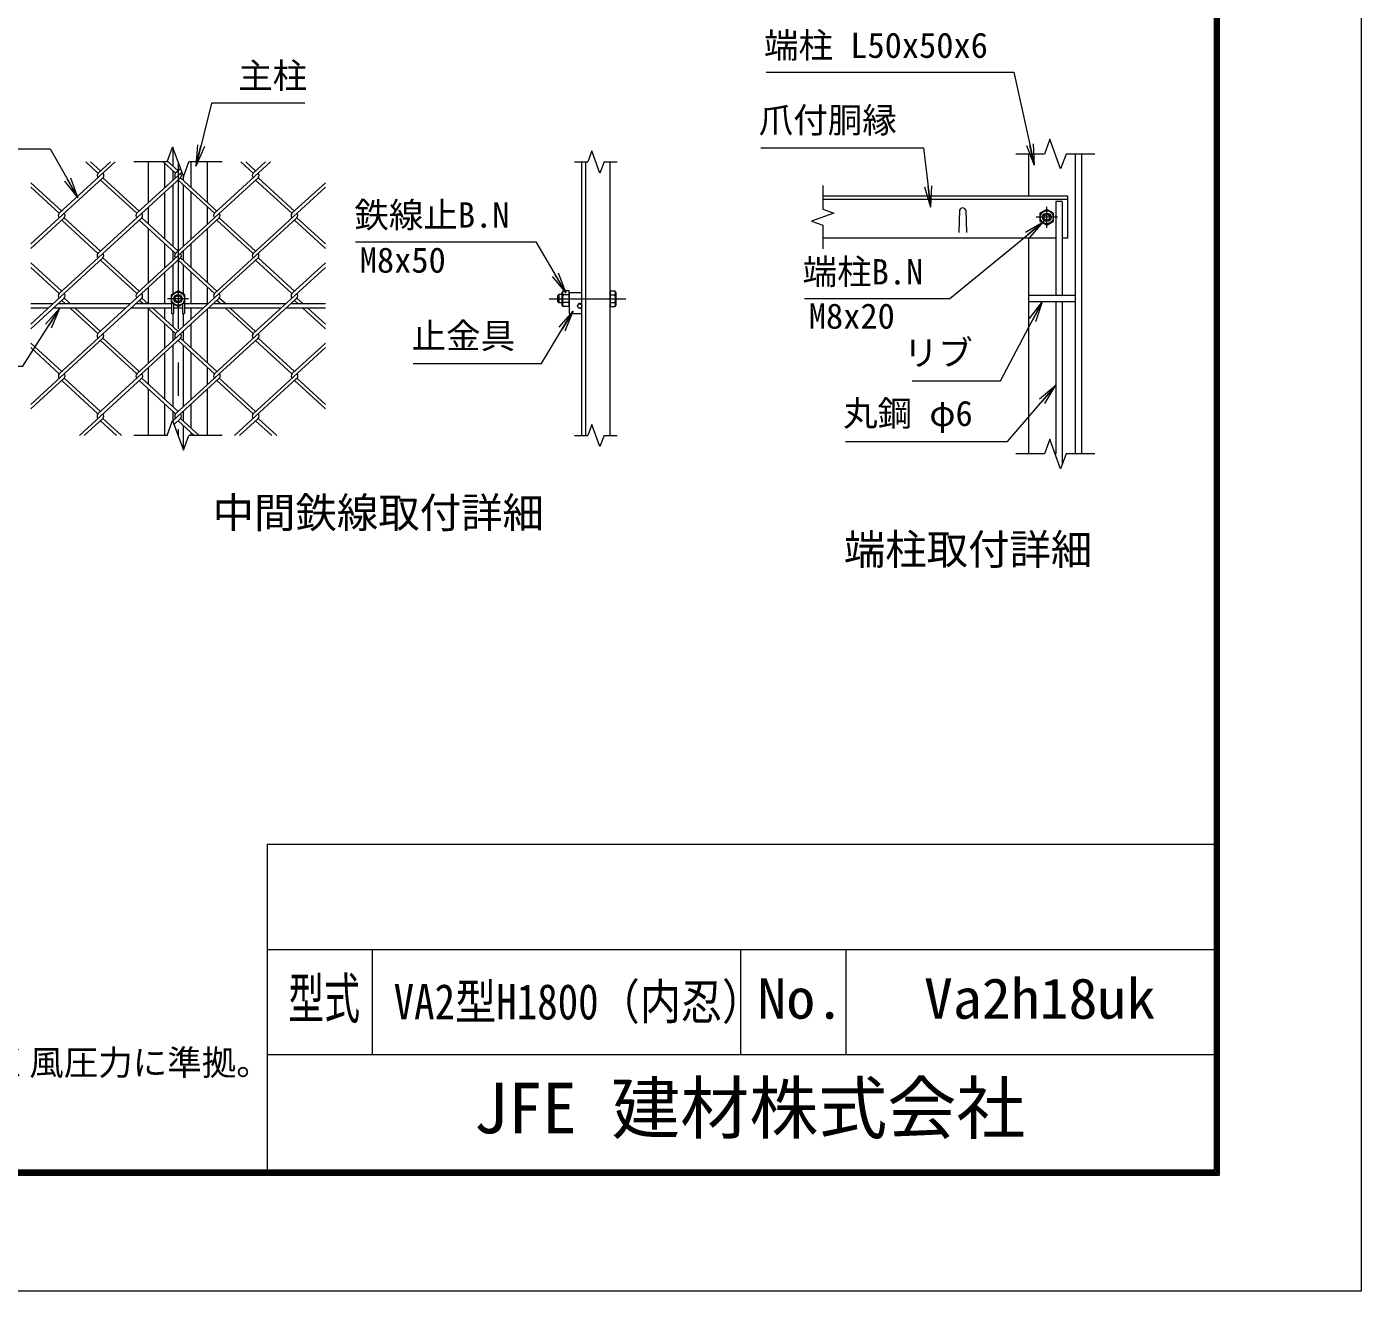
# Model space of a CAD drawing. Units: millimetres, scale not verified. Extents: x -4200 to 4200, y -2970 to 2970.
# Drawn here: x 1663 to 4200, y -2970 to -566 of the extents above; entities that cross this region are included whole.
import ezdxf
from ezdxf.enums import TextEntityAlignment as Align

# ---------------------------------------------------------------- set-up
doc = ezdxf.new("R2010")
doc.units = ezdxf.units.MM
doc.header["$LTSCALE"] = 10
doc.linetypes.add('USER1', pattern=[50.8, 31.75, -6.35, 6.35, -6.35])
for name, color, linetype, lineweight in [('0-0_D-STR1', 1, 'Continuous', 18), ('0-1_D-BMK', 2, 'USER1', 13), ('0-2_D-STR-DIM', 7, 'Continuous', 13), ('0-3_D-STR3', 3, 'Continuous', 13), ('0-7_D-STR-TXT', 7, 'Continuous', 13), ('0-8_0', 7, 'Continuous', 18), ('0-A_D-STR2', 7, 'Continuous', 13), ('0-B_D-TTL', 7, 'Continuous', 18)]:
    doc.layers.add(name, color=color, linetype=linetype, lineweight=lineweight)
doc.layers.add('0-9_D-TTL-TXT', color=7, linetype='Continuous')
doc.styles.add('ＭＳ ゴシック', font='')
doc.styles.get('ＭＳ ゴシック').set_extended_font_data('MS Gothic')

# ---------------------------------------------------------------- blocks, each defined once
blk = doc.blocks.new('_Open')
at = {"layer": '0-8_0'}
blk.add_line((-10, 1.667), (0, 0), dxfattribs=at)
blk.add_lwpolyline([(-10, -1.667), (0, 0), (-10, 0)], dxfattribs=at)

msp = doc.modelspace()

# ---------------------------------------------------------------- linework, layer by layer
at = {"layer": '0-0_D-STR1'}
for p, q in [((1940.8, -794.12), (1940.8, -830.94)), ((3568.2, -888.2), (3568.2, -808.2)), ((3656.2, -808.2), (3656.2, -1378.2)), ((3668.2, -808.2), (3668.2, -1378.2)), ((1894.8, -900.1), (1894.8, -823.02)), ((1925.8, -871.7), (1925.8, -825.88)), ((1975.8, -871.7), (1975.8, -823.02)), ((2006.8, -900.1), (2006.8, -823.02)), ((2718.11, -1343.02), (2718.11, -823.02)), ((2726.11, -1343.02), (2726.11, -823.02)), ((2772.11, -1343.02), (2772.11, -823.02)), ((1940.8, -839.63), (1940.8, -857.95)), ((1960.8, -851.93), (1960.8, -857.95)), ((1925.8, -969.68), (1925.8, -880.38)), ((1940.8, -866.63), (1940.8, -983.42)), ((1960.8, -866.63), (1960.8, -983.42)), ((1975.8, -969.68), (1975.8, -880.38)), ((1894.8, -941.27), (1894.8, -908.78)), ((2006.8, -941.27), (2006.8, -908.78)), ((3642.2, -888.2), (3176.2, -888.2)), ((3642.2, -894.2), (3176.2, -894.2)), ((3642.2, -968.2), (3642.2, -888.2)), ((3436.2, -914.45), (3434.7, -957.45)), ((3448.2, -914.45), (3449.7, -957.45)), ((1894.8, -1052.58), (1894.8, -949.95)), ((2006.8, -1052.58), (2006.8, -949.95)), ((1925.8, -1024.18), (1925.8, -978.36)), ((1975.8, -1024.18), (1975.8, -978.36)), ((3619.47, -968.2), (3176.2, -968.2)), ((3568.2, -1378.2), (3568.2, -968.2)), ((3642.2, -968.2), (3631.47, -968.2)), ((1940.8, -992.1), (1940.8, -1010.43)), ((1960.8, -992.1), (1960.8, -1010.43)), ((1925.8, -1093.02), (1925.8, -1032.86)), ((1940.8, -1019.11), (1940.8, -1073.79)), ((1960.8, -1019.11), (1960.8, -1073.79)), ((1975.8, -1093.02), (1975.8, -1032.86)), ((1894.8, -1093.02), (1894.8, -1061.26)), ((2006.8, -1093.02), (2006.8, -1061.26)), ((3568.2, -1076.2), (3656.2, -1076.2)), ((3568.2, -1088.2), (3656.2, -1088.2)), ((1894.8, -1205.06), (1894.8, -1102.43)), ((1925.8, -1122.16), (1925.8, -1101.02)), ((1940.8, -1111.02), (1940.8, -1135.9)), ((1960.8, -1111.02), (1960.8, -1135.9)), ((1975.8, -1122.16), (1975.8, -1101.02)), ((2006.8, -1205.06), (2006.8, -1102.43)), ((1925.8, -1176.66), (1925.8, -1130.84)), ((1975.8, -1176.66), (1975.8, -1130.84)), ((1940.8, -1144.58), (1940.8, -1162.91)), ((1960.8, -1144.58), (1960.8, -1162.91)), ((1925.8, -1274.64), (1925.8, -1185.34)), ((1940.8, -1171.59), (1940.8, -1288.38)), ((1960.8, -1171.59), (1960.8, -1288.38)), ((1975.8, -1274.64), (1975.8, -1185.34)), ((1894.8, -1246.23), (1894.8, -1213.74)), ((2006.8, -1246.23), (2006.8, -1213.74)), ((1894.8, -1343.02), (1894.8, -1254.91)), ((2006.8, -1343.02), (2006.8, -1254.91)), ((1925.8, -1343.02), (1925.8, -1283.32)), ((1975.8, -1329.13), (1975.8, -1283.32)), ((1940.8, -1297.06), (1940.8, -1315.55)), ((1960.8, -1297.06), (1960.8, -1315.39)), ((1960.8, -1324.07), (1960.8, -1370.5)), ((1975.8, -1343.02), (1975.8, -1337.82))]:
    msp.add_line(p, q, dxfattribs=at)
msp.add_arc((3442.2, -916.95), 6.5, 22.61986, 157.38014, dxfattribs=at)
at = {"layer": '0-1_D-BMK'}
for p, q in [((1950.8, -823.02), (1950.8, -1343.02)), ((3602.2, -948.2), (3602.2, -908.2)), ((3622.2, -928.2), (3582.2, -928.2)), ((1970.8, -1083.02), (1930.8, -1083.02)), ((2656.12, -1083.02), (2802.11, -1083.02))]:
    msp.add_line(p, q, dxfattribs=at)
at = {"layer": '0-2_D-STR-DIM'}
for p, q in [((3597.68, -808.2), (3543.2, -808.2)), ((3693.2, -808.2), (3638.72, -808.2)), ((1930.28, -823.02), (1866.8, -823.02)), ((2034.8, -823.02), (1971.32, -823.02)), ((2704.61, -823.02), (2729.72, -823.02)), ((2760.5, -823.02), (2785.61, -823.02)), ((3176.2, -867.94), (3176.2, -912.54)), ((3176.2, -912.54), (3197.35, -920.24)), ((3197.35, -920.24), (3155.06, -935.63)), ((3155.06, -935.63), (3176.2, -943.33)), ((3176.2, -943.33), (3176.2, -987.94)), ((1930.28, -1343.02), (1866.8, -1343.02)), ((2034.8, -1343.02), (1971.32, -1343.02)), ((2704.61, -1343.02), (2729.72, -1343.02)), ((2760.5, -1343.02), (2785.61, -1343.02)), ((3607.94, -1350.01), (3597.68, -1378.2)), ((3628.46, -1406.39), (3607.94, -1350.01)), ((3597.68, -1378.2), (3543.2, -1378.2)), ((3638.72, -1378.2), (3628.46, -1406.39)), ((3693.2, -1378.2), (3638.72, -1378.2))]:
    msp.add_line(p, q, dxfattribs=at)
for points in [[(3638.72, -808.2), (3628.46, -836.39), (3607.94, -780.01), (3597.68, -808.2)], [(1930.28, -823.02), (1940.54, -794.83), (1961.06, -851.21), (1971.32, -823.02)], [(2760.5, -823.02), (2752.81, -844.17), (2737.42, -801.88), (2729.72, -823.02)], [(1930.28, -1343.02), (1940.54, -1314.83), (1961.06, -1371.21), (1971.32, -1343.02)], [(2760.5, -1343.02), (2752.81, -1364.17), (2737.42, -1321.88), (2729.72, -1343.02)]]:
    msp.add_lwpolyline(points, dxfattribs=at)
at = {"layer": '0-3_D-STR3'}
for p, q in [((3602.2, -913.19), (3589.2, -920.69)), ((3615.2, -920.69), (3602.2, -913.19)), ((3631.47, -898.2), (3631.47, -1076.2)), ((3589.2, -920.69), (3589.2, -935.7)), ((3589.2, -935.7), (3602.2, -943.21)), ((3602.2, -943.21), (3615.2, -935.7)), ((3615.2, -935.7), (3615.2, -920.69)), ((1950.8, -1068.01), (1937.8, -1075.52)), ((1937.8, -1075.52), (1937.8, -1090.53)), ((1937.8, -1090.53), (1950.8, -1098.04)), ((1938.3, -1090.82), (1938.3, -1111.02)), ((1963.8, -1075.52), (1950.8, -1068.01)), ((1950.8, -1098.04), (1963.8, -1090.53)), ((1963.3, -1090.82), (1963.3, -1111.02)), ((1963.8, -1090.53), (1963.8, -1075.52)), ((2674.51, -1075.02), (2672.11, -1077.42)), ((2672.11, -1077.42), (2672.11, -1088.62)), ((2681.11, -1075.02), (2674.51, -1075.02)), ((2681.11, -1095.52), (2681.11, -1070.52)), ((2694.11, -1075.52), (2682.56, -1075.52)), ((2694.11, -1090.53), (2682.56, -1090.53)), ((2694.11, -1098.04), (2694.11, -1068.01)), ((2694.11, -1071.02), (2718.11, -1071.02)), ((2772.11, -1068.01), (2772.11, -1098.04)), ((2772.11, -1068.01), (2781.32, -1068.01)), ((2772.11, -1075.52), (2781.32, -1075.52)), ((2772.11, -1090.53), (2781.32, -1090.53)), ((2782.71, -1070.42), (2781.32, -1068.01)), ((2782.71, -1070.42), (2782.71, -1095.62)), ((3619.47, -1088.2), (3619.47, -1378.2)), ((3631.47, -1088.2), (3631.47, -1398.13)), ((1712.69, -1093.02), (1670.8, -1093.02)), ((1703.96, -1101.02), (1670.8, -1101.02)), ((1851.41, -1101.02), (1713.43, -1101.02)), ((1860.14, -1093.02), (1722.16, -1093.02)), ((1938.3, -1101.02), (1860.88, -1101.02)), ((1938.3, -1093.02), (1869.61, -1093.02)), ((1938.3, -1111.02), (1942.3, -1111.02)), ((1942.3, -1093.13), (1942.3, -1111.02)), ((1959.3, -1101.02), (1942.3, -1101.02)), ((1959.3, -1093.13), (1959.3, -1111.02)), ((1959.3, -1111.02), (1963.3, -1111.02)), ((2007.6, -1093.02), (1963.3, -1093.02)), ((1998.87, -1101.02), (1963.3, -1101.02)), ((2146.32, -1101.02), (2008.34, -1101.02)), ((2155.05, -1093.02), (2017.07, -1093.02)), ((2230.8, -1101.02), (2155.79, -1101.02)), ((2230.8, -1093.02), (2164.53, -1093.02)), ((2681.11, -1091.02), (2674.51, -1091.02)), ((2714.61, -1092.02), (2718.11, -1092.02)), ((2714.61, -1101.02), (2718.11, -1101.02)), ((2772.11, -1098.04), (2781.32, -1098.04)), ((2782.71, -1095.62), (2781.32, -1098.04))]:
    msp.add_line(p, q, dxfattribs=at)
for points in [[(3631.47, -898.2), (3619.47, -898.2), (3619.47, -1076.2)], [(2674.51, -1075.02), (2674.51, -1091.02), (2672.11, -1088.62)], [(2694.11, -1068.01), (2682.56, -1068.01), (2681.11, -1070.52)], [(2694.11, -1071.02), (2694.11, -1111.02), (2718.11, -1111.02)], [(2694.11, -1098.04), (2682.56, -1098.04), (2681.11, -1095.52)]]:
    msp.add_lwpolyline(points, dxfattribs=at)
for centre, radius in [((3602.2, -928.2), 12.5), ((3602.2, -928.2), 8), ((3602.2, -928.2), 5.6), ((1950.8, -1083.02), 12.5), ((1950.8, -1083.02), 8), ((1950.8, -1083.02), 5.6), ((2714.11, -1097.02), 4)]:
    msp.add_circle(centre, radius, dxfattribs=at)
for centre, radius, start, end in [((2706.24, -1083.02), 24.84, 162.4121, 197.5879), ((2688.05, -1071.77), 6.64, 145.61586, 214.38414), ((2688.05, -1094.28), 6.64, 145.61584, 214.38415), ((2775.84, -1071.77), 6.64, 325.61585, 34.38415), ((2757.64, -1083.02), 24.84, 342.4121, 17.5879), ((2775.84, -1094.28), 6.64, 325.61585, 34.38415), ((2714.61, -1096.52), 4.5, 90, 270)]:
    msp.add_arc(centre, radius, start, end, dxfattribs=at)
at = {"layer": '0-7_D-STR-TXT'}
for points in [[(3068.44, -652.25), (3539.42, -652.25), (3577.98, -827.39)], [(2191.51, -711.15), (2014.19, -711.15), (1985.4, -829.19)], [(1402.26, -798.42), (1707.75, -798.42), (1759.44, -889.35)], [(3058.67, -795.98), (3367.71, -795.98), (3381.16, -907.03)], [(3141.8, -1082.88), (3418.11, -1082.88), (3595, -937.64)], [(2288.27, -975.09), (2631.07, -975.09), (2686.68, -1069.99)], [(3346.35, -1238.87), (3514.02, -1238.87), (3593, -1089.96)], [(1474.98, -1211), (1655.86, -1211), (1724.76, -1102.71)], [(2397.97, -1206.33), (2641.79, -1206.33), (2700.66, -1108.14)], [(3219.32, -1354.39), (3527.35, -1354.39), (3618.16, -1249.14)]]:
    msp.add_lwpolyline(points, dxfattribs=at)
at = {"layer": '0-A_D-STR2'}
for p, q in [((1831.46, -823.02), (1724.88, -920.69)), ((1798.61, -844.45), (1775.23, -823.02)), ((1803.35, -840.11), (1784.7, -823.02)), ((1822.23, -823.02), (1798.73, -844.56)), ((1946.07, -844.45), (1922.69, -823.02)), ((1950.8, -840.11), (1930.75, -821.73)), ((1955.47, -835.84), (1946.07, -844.45)), ((2126.37, -823.02), (2019.79, -920.69)), ((2093.52, -844.45), (2070.14, -823.02)), ((2098.26, -840.11), (2079.61, -823.02)), ((2116.9, -823.02), (2093.52, -844.45)), ((1808.08, -853.13), (1670.8, -978.92)), ((1729.62, -916.35), (1670.8, -862.45)), ((1955.54, -853.13), (1798.61, -996.93)), ((1872.34, -920.69), (1803.35, -857.47)), ((1877.07, -916.35), (1808.08, -853.13)), ((1957.83, -842.34), (1872.34, -920.69)), ((2102.99, -853.13), (1946.07, -996.93)), ((2019.79, -920.69), (1950.8, -857.47)), ((2024.53, -916.35), (1955.54, -853.13)), ((2167.25, -920.69), (2098.26, -857.47)), ((2171.99, -916.35), (2102.99, -853.13)), ((2230.8, -862.45), (2167.25, -920.69)), ((1724.88, -920.69), (1670.8, -871.13)), ((2230.8, -871.13), (2093.52, -996.93)), ((1734.36, -929.37), (1670.8, -987.6)), ((1881.81, -929.37), (1724.88, -1073.17)), ((1798.61, -996.93), (1729.62, -933.71)), ((1803.35, -992.59), (1734.36, -929.37)), ((2029.27, -929.37), (1872.34, -1073.17)), ((1946.06, -996.93), (1877.07, -933.71)), ((1950.8, -992.59), (1881.81, -929.37)), ((2176.72, -929.37), (2019.79, -1073.17)), ((2093.52, -996.93), (2024.94, -934.09)), ((2098.26, -992.59), (2029.27, -929.37)), ((2230.8, -987.6), (2171.99, -933.71)), ((2230.8, -978.92), (2176.72, -929.37)), ((1808.08, -1005.61), (1670.8, -1131.4)), ((1955.54, -1005.61), (1798.61, -1149.41)), ((1872.34, -1073.17), (1803.35, -1009.95)), ((1877.07, -1068.83), (1808.08, -1005.61)), ((2102.99, -1005.61), (1946.07, -1149.41)), ((2019.79, -1073.17), (1950.8, -1009.95)), ((2024.53, -1068.83), (1955.54, -1005.61)), ((2167.25, -1073.17), (2098.26, -1009.95)), ((2171.99, -1068.83), (2102.99, -1005.61)), ((1729.62, -1068.83), (1670.8, -1014.93)), ((1724.88, -1073.17), (1670.8, -1023.61)), ((2230.8, -1023.61), (2093.52, -1149.41)), ((2230.8, -1014.93), (2167.25, -1073.17)), ((1734.36, -1081.85), (1670.8, -1140.08)), ((1881.81, -1081.85), (1724.88, -1225.65)), ((1737.08, -1093.02), (1729.62, -1086.19)), ((1746.55, -1093.02), (1734.36, -1081.85)), ((2029.27, -1081.85), (1872.34, -1225.65)), ((1884.53, -1093.02), (1877.07, -1086.19)), ((1894.01, -1093.02), (1881.81, -1081.85)), ((2176.72, -1081.85), (2019.79, -1225.65)), ((2031.99, -1093.02), (2024.53, -1086.19)), ((2041.46, -1093.02), (2029.27, -1081.85)), ((2179.45, -1093.02), (2171.99, -1086.19)), ((2188.92, -1093.02), (2176.72, -1081.85)), ((1798.61, -1149.41), (1745.81, -1101.02)), ((1803.35, -1145.07), (1755.28, -1101.02)), ((1946.07, -1149.41), (1893.27, -1101.02)), ((1950.8, -1145.07), (1902.74, -1101.02)), ((2093.52, -1149.41), (2040.72, -1101.02)), ((2098.26, -1145.07), (2050.19, -1101.02)), ((2230.8, -1140.08), (2188.18, -1101.02)), ((2230.8, -1131.4), (2197.65, -1101.02)), ((1808.08, -1158.09), (1670.8, -1283.88)), ((1955.54, -1158.09), (1798.61, -1301.89)), ((1872.34, -1225.65), (1803.35, -1162.43)), ((1877.07, -1221.31), (1808.08, -1158.09)), ((2102.99, -1158.09), (1946.07, -1301.89)), ((2019.79, -1225.65), (1950.8, -1162.43)), ((2024.53, -1221.31), (1955.54, -1158.09)), ((2167.25, -1225.65), (2098.26, -1162.43)), ((2171.99, -1221.31), (2102.99, -1158.09)), ((1729.62, -1221.31), (1670.8, -1167.41)), ((1724.88, -1225.65), (1670.8, -1176.09)), ((2230.8, -1176.09), (2093.52, -1301.89)), ((2230.8, -1167.41), (2167.25, -1225.65)), ((1734.36, -1234.33), (1670.8, -1292.56)), ((1798.61, -1301.89), (1729.62, -1238.67)), ((1803.35, -1297.55), (1734.36, -1234.33)), ((1881.81, -1234.33), (1763.19, -1343.02)), ((1946.07, -1301.89), (1877.07, -1238.67)), ((1950.8, -1297.55), (1881.81, -1234.33)), ((2029.27, -1234.33), (1940.76, -1315.43)), ((2093.52, -1301.89), (2024.53, -1238.67)), ((2098.26, -1297.55), (2029.27, -1234.33)), ((2176.72, -1234.33), (2058.1, -1343.02)), ((2230.8, -1292.56), (2171.99, -1238.67)), ((2230.8, -1283.88), (2176.72, -1234.33)), ((1808.08, -1310.57), (1772.66, -1343.02)), ((1834.03, -1343.02), (1803.35, -1314.91)), ((1843.5, -1343.02), (1808.08, -1310.57)), ((1955.54, -1310.57), (1943.13, -1321.94)), ((1981.49, -1343.02), (1950.8, -1314.91)), ((1990.96, -1343.02), (1955.54, -1310.57)), ((2102.99, -1310.57), (2067.57, -1343.02)), ((2128.94, -1343.02), (2098.26, -1314.91)), ((2138.42, -1343.02), (2102.99, -1310.57))]:
    msp.add_line(p, q, dxfattribs=at)
for centre, start, end in [((1803.45, -848.91), 137.5, 222.5), ((1803.45, -848.91), 317.5, 42.5), ((1950.91, -848.91), 137.5, 222.5), ((1950.91, -848.91), 317.5, 42.5), ((2098.36, -848.91), 137.5, 222.5), ((2098.36, -848.91), 317.5, 42.5), ((1729.62, -925.03), 137.5, 222.5), ((1729.62, -925.03), 317.5, 42.5), ((1877.07, -925.03), 137.5, 222.5), ((1877.07, -925.03), 317.5, 42.5), ((2024.53, -925.03), 137.5, 222.5), ((2024.53, -925.03), 317.5, 42.5), ((2172.09, -925.15), 137.5, 222.5), ((2172.09, -925.15), 317.5, 42.5), ((1803.33, -1001.28), 137.5, 222.5), ((1803.33, -1001.28), 317.5, 42.5), ((1950.79, -1001.28), 137.5, 222.5), ((1950.79, -1001.28), 317.5, 42.5), ((2098.25, -1001.28), 137.5, 222.5), ((2098.25, -1001.28), 317.5, 42.5), ((1729.62, -1077.51), 137.5, 222.5), ((1729.62, -1077.51), 317.5, 42.5), ((1877.07, -1077.51), 137.5, 222.5), ((1877.07, -1077.51), 317.5, 42.5), ((2024.53, -1077.51), 137.5, 222.5), ((2024.53, -1077.51), 317.5, 42.5), ((2172.09, -1077.63), 137.5, 222.5), ((2172.09, -1077.63), 317.5, 42.5), ((1803.33, -1153.76), 137.5, 222.5), ((1803.33, -1153.76), 317.5, 42.5), ((1950.92, -1153.86), 137.5, 222.5), ((1950.92, -1153.86), 317.5, 42.5), ((2098.38, -1153.86), 137.5, 222.5), ((2098.38, -1153.86), 317.5, 42.5), ((1729.74, -1230.1), 137.5, 222.5), ((1729.74, -1230.1), 317.5, 42.5), ((1877.19, -1230.1), 137.5, 222.5), ((1877.19, -1230.1), 317.5, 42.5), ((2024.65, -1230.1), 137.5, 222.5), ((2024.65, -1230.1), 317.5, 42.5), ((2172.21, -1230.21), 137.5, 222.5), ((2172.21, -1230.21), 317.5, 42.5), ((1803.33, -1306.24), 137.5, 222.5), ((1803.33, -1306.24), 317.5, 42.5), ((1950.92, -1306.33), 137.5, 222.5), ((1950.92, -1306.33), 317.5, 42.5), ((2098.38, -1306.33), 137.5, 222.5), ((2098.38, -1306.33), 317.5, 42.5)]:
    msp.add_arc(centre, 6.42, start, end, dxfattribs=at)
at = {"layer": '0-B_D-TTL'}
for p, q in [((2120, -2120), (2120, -2740)), ((2120, -2120), (3920, -2120)), ((2120, -2320), (3920, -2320)), ((2320, -2320), (2320, -2520)), ((3020, -2320), (3020, -2520)), ((3220, -2320), (3220, -2520)), ((2120, -2520), (3920, -2520))]:
    msp.add_line(p, q, dxfattribs=at)
at = {"layer": '0-B_D-TTL', "color": 2}
msp.add_lwpolyline([(-4200, 2970), (4200, 2970), (4200, -2970), (-4200, -2970)], close=True, dxfattribs=at)
at = {"layer": '0-B_D-TTL'}
for points in [[(-3930, 2750), (3930, 2750), (3930, -2750), (-3930, -2750)], [(-3927.5, 2747.5), (3927.5, 2747.5), (3927.5, -2747.5), (-3927.5, -2747.5)], [(-3925, 2745), (3925, 2745), (3925, -2745), (-3925, -2745)], [(-3922.5, 2742.5), (3922.5, 2742.5), (3922.5, -2742.5), (-3922.5, -2742.5)], [(-3920, 2740), (3920, 2740), (3920, -2740), (-3920, -2740)]]:
    msp.add_lwpolyline(points, close=True, dxfattribs=at)

# ---------------------------------------------------------------- block references
at = {"layer": '0-7_D-STR-TXT', "xscale": 4, "yscale": 4}
for p, rotation in [((1984.92, -831.13), 256.28935), ((3578.41, -829.35), 282.41679), ((1760.42, -891.09), 299.61327), ((3381.4, -909.02), 276.90146), ((3596.55, -936.37), 39.38905), ((2687.69, -1071.72), 300.37182), ((3593.94, -1088.2), 62.05959), ((1725.83, -1101.02), 57.53248), ((2701.69, -1106.43), 59.05204), ((3619.47, -1247.62), 49.21067)]:
    msp.add_blockref('_Open', p, dxfattribs=dict(at, rotation=rotation))

# ---------------------------------------------------------------- texts
at = {"layer": '0-7_D-STR-TXT', "style": 'ＭＳ ゴシック'}
for s, p in [('端柱 L50x50x6', (3064.64, -639.66)), ('主柱', (2065.12, -697.42)), ('爪付胴縁', (3054.61, -782)), ('鉄線止B.N', (2285.98, -962.25)), ('M8x50', (2296.17, -1048.02)), ('端柱B.N', (3138, -1070.29)), ('M8x20', (3149.71, -1154.47)), ('止金具', (2394.67, -1192.1)), ('リブ', (3330.11, -1224.5)), ('丸鋼 φ6', (3215, -1339.52))]:
    msp.add_text(s, height=48.09, dxfattribs=at).set_placement(p, align=Align.BOTTOM_LEFT)
at = {"layer": '0-9_D-TTL-TXT', "style": 'ＭＳ ゴシック'}
for s, height, p in [('中間鉄線取付詳細', 57.7, (2016.58, -1535.94)), ('端柱取付詳細', 57.7, (3216.31, -1605.78)), ('（設計条件）風荷重：昭和57年改正 建築基準法・同施行令に基づく風圧力に準拠。', 48.09, (-332.45, -2573.6)), ('JFE 建材株式会社', 96.19, (2512.38, -2698.5))]:
    msp.add_text(s, height=height, dxfattribs=at).set_placement(p, align=Align.BOTTOM_LEFT)
for s, height, width, p in [('型式', 76.98, 0.65, (2160.27, -2474.8)), ('VA2型H1800（内忍）', 67.38, 0.85, (2360.54, -2473.34)), ('No.', 76.98, 1.05, (3052, -2474.8)), ('Va2h18uk', 76.98, 1.05, (3368.67, -2474.8))]:
    msp.add_text(s, height=height, dxfattribs=dict(at, width=width)).set_placement(p, align=Align.BOTTOM_LEFT)

doc.saveas('drawing.dxf')
